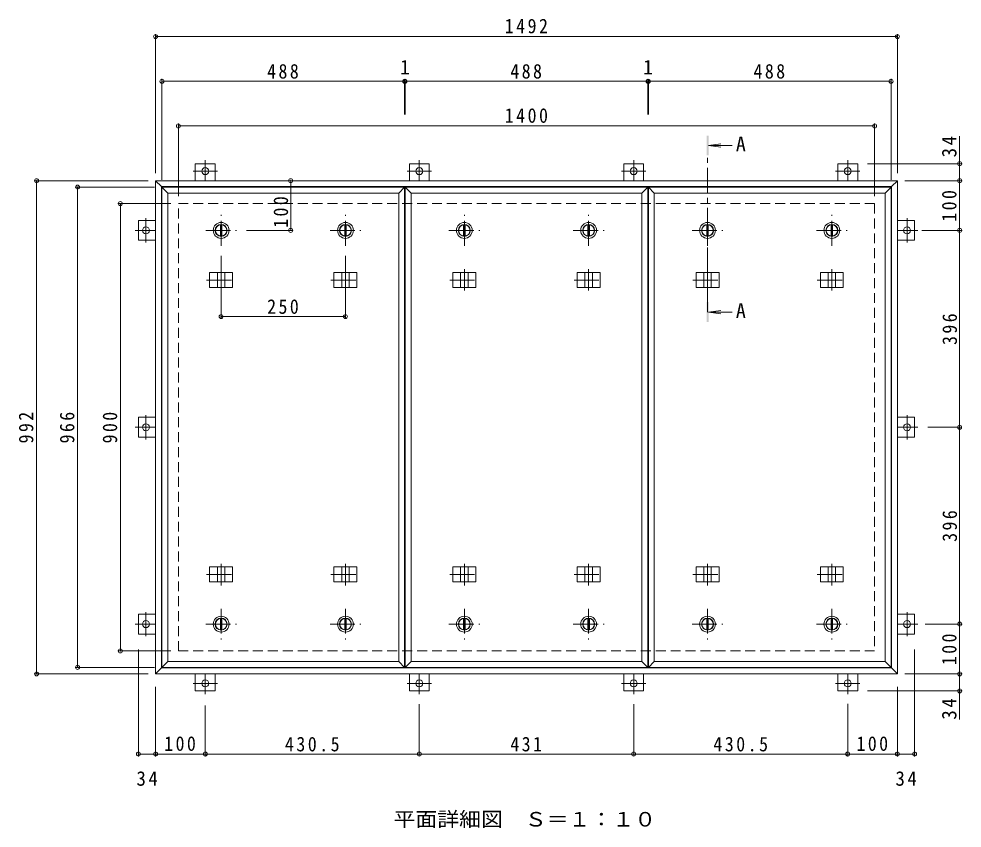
# Model space of a CAD drawing. Units: millimetres at full size, sheet at 1:10. Extents: x -2570 to 2311, y -1962 to 1246.
# Drawn here: x -2108 to -211, y -382 to 1246 of the extents above; entities that cross this region are included whole.
import ezdxf
from ezdxf.enums import TextEntityAlignment as Align

# ---------------------------------------------------------------- set-up
doc = ezdxf.new("R2010")
doc.units = ezdxf.units.MM
doc.header["$LTSCALE"] = 10
doc.header["$PDMODE"] = 32
doc.header["$PDSIZE"] = 8
doc.linetypes.add('CHAIN1', pattern=[8, 5, -1, 1, -1])
doc.linetypes.add('DASHED2', pattern=[3, 2, -1])
for name, color, linetype, lineweight in [('0-1_躯体', 2, 'DASHED2', 9), ('0-2_仕上', 3, 'Continuous', 9), ('0-3_建具', 4, 'Continuous', 9), ('0-5_寸法', 4, 'Continuous', 9), ('0-C', 2, 'Continuous', 9), ('0-E', 3, 'Continuous', 9), ('0-F', 7, 'Continuous', 9)]:
    doc.layers.add(name, color=color, linetype=linetype, lineweight=lineweight)
doc.styles.add('ＭＳ ゴシック', font='')
doc.styles.get('ＭＳ ゴシック').set_extended_font_data('MS Gothic')

msp = doc.modelspace()

# ---------------------------------------------------------------- linework, layer by layer
at = {"layer": '0-1_躯体'}
for p, q in [((-1786.8, 874.52), (-386.8, 874.52)), ((-1786.8, -25.48), (-1786.8, 874.52)), ((-386.8, 874.52), (-386.8, -25.48)), ((-386.8, -25.48), (-1786.8, -25.48))]:
    msp.add_line(p, q, dxfattribs=at)
at = {"layer": '0-2_仕上'}
for p, q in [((-1819.8, 907.52), (-1331.8, 907.52)), ((-1819.8, -58.48), (-1819.8, 907.52)), ((-1807.8, -46.48), (-1807.8, 895.52)), ((-1343.8, 895.52), (-1331.8, 907.52)), ((-1343.8, -46.48), (-1343.8, 895.52)), ((-1331.8, -58.48), (-1331.8, 907.52)), ((-1330.8, 907.52), (-842.8, 907.52)), ((-1330.8, -58.48), (-1330.8, 907.52)), ((-1318.8, -46.48), (-1318.8, 895.52)), ((-854.8, 895.52), (-842.8, 907.52)), ((-854.8, -46.48), (-854.8, 895.52)), ((-842.8, -58.48), (-842.8, 907.52)), ((-841.8, 907.52), (-353.8, 907.52)), ((-841.8, -58.48), (-841.8, 907.52)), ((-829.8, -46.48), (-829.8, 895.52)), ((-365.8, 895.52), (-353.8, 907.52)), ((-365.8, -46.48), (-365.8, 895.52)), ((-353.8, -58.48), (-353.8, 907.52)), ((-1819.8, -58.48), (-1807.8, -46.48)), ((-1343.8, -46.48), (-1807.8, -46.48)), ((-1331.8, -58.48), (-1343.8, -46.48)), ((-1330.8, -58.48), (-1318.8, -46.48)), ((-854.8, -46.48), (-1318.8, -46.48)), ((-842.8, -58.48), (-854.8, -46.48)), ((-841.8, -58.48), (-829.8, -46.48)), ((-365.8, -46.48), (-829.8, -46.48)), ((-353.8, -58.48), (-365.8, -46.48)), ((-1331.8, -58.48), (-1819.8, -58.48)), ((-842.8, -58.48), (-1330.8, -58.48)), ((-353.8, -58.48), (-841.8, -58.48))]:
    msp.add_line(p, q, dxfattribs=at)
for points in [[(-1819.8, 907.52), (-1807.8, 895.52), (-1343.8, 895.52)], [(-1330.8, 907.52), (-1318.8, 895.52), (-854.8, 895.52)], [(-841.8, 907.52), (-829.8, 895.52), (-365.8, 895.52)]]:
    msp.add_lwpolyline(points, dxfattribs=at)
at = {"layer": '0-3_建具', "color": 2}
for p, q in [((-1832.8, 920.52), (-1820.8, 908.52)), ((-1832.8, 920.52), (-340.8, 920.52)), ((-1832.8, -71.48), (-1832.8, 920.52)), ((-352.8, 908.52), (-340.8, 920.52)), ((-340.8, 920.52), (-340.8, -71.48)), ((-1820.8, 908.52), (-352.8, 908.52)), ((-1820.8, -59.48), (-1820.8, 908.52)), ((-352.8, -59.48), (-352.8, 908.52)), ((-1820.8, -59.48), (-1832.8, -71.48)), ((-340.8, -71.48), (-1832.8, -71.48)), ((-352.8, -59.48), (-1820.8, -59.48)), ((-352.8, -59.48), (-340.8, -71.48))]:
    msp.add_line(p, q, dxfattribs=at)
at = {"layer": '0-3_建具', "linetype": 'CHAIN1'}
for p, q in [((-1700.8, 742.63), (-1700.8, 699.4)), ((-1450.8, 742.63), (-1450.8, 699.4)), ((-1211.8, 742.63), (-1211.8, 699.4)), ((-961.8, 742.63), (-961.8, 699.4)), ((-722.8, 742.63), (-722.8, 699.4)), ((-472.8, 742.63), (-472.8, 699.4)), ((-1730.21, 720.52), (-1671.39, 720.52)), ((-1480.21, 720.52), (-1421.39, 720.52)), ((-1241.21, 720.52), (-1182.39, 720.52)), ((-991.21, 720.52), (-932.39, 720.52)), ((-752.21, 720.52), (-693.39, 720.52)), ((-502.21, 720.52), (-443.39, 720.52)), ((-1700.8, 106.4), (-1700.8, 149.64)), ((-1450.8, 106.4), (-1450.8, 149.64)), ((-1211.8, 106.4), (-1211.8, 149.64)), ((-961.8, 106.4), (-961.8, 149.64)), ((-722.8, 106.4), (-722.8, 149.64)), ((-472.8, 106.4), (-472.8, 149.64)), ((-1730.21, 128.52), (-1671.39, 128.52)), ((-1480.21, 128.52), (-1421.39, 128.52)), ((-1241.21, 128.52), (-1182.39, 128.52)), ((-991.21, 128.52), (-932.39, 128.52)), ((-752.21, 128.52), (-693.39, 128.52)), ((-502.21, 128.52), (-443.39, 128.52))]:
    msp.add_line(p, q, dxfattribs=at)
at = {"layer": '0-3_建具'}
for p, q in [((-1723.89, 735.52), (-1723.89, 705.52)), ((-1723.89, 735.52), (-1677.71, 735.52)), ((-1708.3, 735.52), (-1708.3, 705.52)), ((-1693.3, 735.52), (-1693.3, 705.52)), ((-1677.71, 735.52), (-1677.71, 705.52)), ((-1473.89, 735.52), (-1473.89, 705.52)), ((-1473.89, 735.52), (-1427.71, 735.52)), ((-1458.3, 735.52), (-1458.3, 705.52)), ((-1443.3, 735.52), (-1443.3, 705.52)), ((-1427.71, 735.52), (-1427.71, 705.52)), ((-1234.89, 735.52), (-1234.89, 705.52)), ((-1234.89, 735.52), (-1188.71, 735.52)), ((-1219.3, 735.52), (-1219.3, 705.52)), ((-1204.3, 735.52), (-1204.3, 705.52)), ((-1188.71, 735.52), (-1188.71, 705.52)), ((-984.89, 735.52), (-984.89, 705.52)), ((-984.89, 735.52), (-938.71, 735.52)), ((-969.3, 735.52), (-969.3, 705.52)), ((-954.3, 735.52), (-954.3, 705.52)), ((-938.71, 735.52), (-938.71, 705.52)), ((-745.89, 735.52), (-745.89, 705.52)), ((-745.89, 735.52), (-699.71, 735.52)), ((-730.3, 735.52), (-730.3, 705.52)), ((-715.3, 735.52), (-715.3, 705.52)), ((-699.71, 735.52), (-699.71, 705.52)), ((-495.89, 735.52), (-495.89, 705.52)), ((-495.89, 735.52), (-449.71, 735.52)), ((-480.3, 735.52), (-480.3, 705.52)), ((-465.3, 735.52), (-465.3, 705.52)), ((-449.71, 735.52), (-449.71, 705.52)), ((-1723.89, 705.52), (-1677.71, 705.52)), ((-1473.89, 705.52), (-1427.71, 705.52)), ((-1234.89, 705.52), (-1188.71, 705.52)), ((-984.89, 705.52), (-938.71, 705.52)), ((-745.89, 705.52), (-699.71, 705.52)), ((-495.89, 705.52), (-449.71, 705.52)), ((-1723.89, 113.52), (-1723.89, 143.52)), ((-1723.89, 143.52), (-1677.71, 143.52)), ((-1708.3, 113.52), (-1708.3, 143.52)), ((-1693.3, 113.52), (-1693.3, 143.52)), ((-1677.71, 113.52), (-1677.71, 143.52)), ((-1473.89, 113.52), (-1473.89, 143.52)), ((-1473.89, 143.52), (-1427.71, 143.52)), ((-1458.3, 113.52), (-1458.3, 143.52)), ((-1443.3, 113.52), (-1443.3, 143.52)), ((-1427.71, 113.52), (-1427.71, 143.52)), ((-1234.89, 113.52), (-1234.89, 143.52)), ((-1234.89, 143.52), (-1188.71, 143.52)), ((-1219.3, 113.52), (-1219.3, 143.52)), ((-1204.3, 113.52), (-1204.3, 143.52)), ((-1188.71, 113.52), (-1188.71, 143.52)), ((-984.89, 113.52), (-984.89, 143.52)), ((-984.89, 143.52), (-938.71, 143.52)), ((-969.3, 113.52), (-969.3, 143.52)), ((-954.3, 113.52), (-954.3, 143.52)), ((-938.71, 113.52), (-938.71, 143.52)), ((-745.89, 113.52), (-745.89, 143.52)), ((-745.89, 143.52), (-699.71, 143.52)), ((-730.3, 113.52), (-730.3, 143.52)), ((-715.3, 113.52), (-715.3, 143.52)), ((-699.71, 113.52), (-699.71, 143.52)), ((-495.89, 113.52), (-495.89, 143.52)), ((-495.89, 143.52), (-449.71, 143.52)), ((-480.3, 113.52), (-480.3, 143.52)), ((-465.3, 113.52), (-465.3, 143.52)), ((-449.71, 113.52), (-449.71, 143.52)), ((-1723.89, 113.52), (-1677.71, 113.52)), ((-1473.89, 113.52), (-1427.71, 113.52)), ((-1234.89, 113.52), (-1188.71, 113.52)), ((-984.89, 113.52), (-938.71, 113.52)), ((-745.89, 113.52), (-699.71, 113.52)), ((-495.89, 113.52), (-449.71, 113.52))]:
    msp.add_line(p, q, dxfattribs=at)
at = {"layer": '0-5_寸法'}
for p, q in [((-720.8, 991.33), (-696.01, 994.6)), ((-720.8, 991.33), (-696.01, 988.07)), ((-720.8, 991.33), (-673.34, 991.33)), ((-720.8, 656.21), (-696.01, 659.47)), ((-720.8, 656.21), (-696.01, 652.95)), ((-720.8, 656.21), (-673.34, 656.21))]:
    msp.add_line(p, q, dxfattribs=at)
at = {"layer": '0-5_寸法', "linetype": 'CHAIN1'}
msp.add_line((-722.8, 656.21), (-722.8, 971.33), dxfattribs=at)
at = {"layer": '0-5_寸法'}
for points in [[(-720.8, 1011.33), (-724.8, 1011.33), (-720.8, 971.33), (-724.8, 971.33)], [(-720.8, 636.21), (-724.8, 636.21), (-720.8, 676.21), (-724.8, 676.21)]]:
    msp.add_solid(points, dxfattribs=at)
at = {"layer": '0-C', "linetype": 'CHAIN1'}
for p, q in [((-1700.8, 789.52), (-1700.8, 851.52)), ((-1450.8, 789.52), (-1450.8, 851.52)), ((-1211.8, 789.52), (-1211.8, 851.52)), ((-961.8, 789.52), (-961.8, 851.52)), ((-722.8, 789.52), (-722.8, 851.52)), ((-472.8, 789.52), (-472.8, 851.52)), ((-1731.8, 820.52), (-1669.8, 820.52)), ((-1481.8, 820.52), (-1419.8, 820.52)), ((-1242.8, 820.52), (-1180.8, 820.52)), ((-992.8, 820.52), (-930.8, 820.52)), ((-753.8, 820.52), (-691.8, 820.52)), ((-503.8, 820.52), (-441.8, 820.52)), ((-1700.8, 59.52), (-1700.8, -2.48)), ((-1450.8, 59.52), (-1450.8, -2.48)), ((-1211.8, 59.52), (-1211.8, -2.48)), ((-961.8, 59.52), (-961.8, -2.48)), ((-722.8, 59.52), (-722.8, -2.48)), ((-472.8, 59.52), (-472.8, -2.48)), ((-1731.8, 28.52), (-1669.8, 28.52)), ((-1481.8, 28.52), (-1419.8, 28.52)), ((-1242.8, 28.52), (-1180.8, 28.52)), ((-992.8, 28.52), (-930.8, 28.52)), ((-753.8, 28.52), (-691.8, 28.52)), ((-503.8, 28.52), (-441.8, 28.52))]:
    msp.add_line(p, q, dxfattribs=at)
at = {"layer": '0-C'}
for p, q in [((-1702.3, 831.92), (-1702.3, 809.12)), ((-1699.3, 831.92), (-1699.3, 809.12)), ((-1452.3, 831.92), (-1452.3, 809.12)), ((-1449.3, 831.92), (-1449.3, 809.12)), ((-1213.3, 831.92), (-1213.3, 809.12)), ((-1210.3, 831.92), (-1210.3, 809.12)), ((-963.3, 831.92), (-963.3, 809.12)), ((-960.3, 831.92), (-960.3, 809.12)), ((-724.3, 831.92), (-724.3, 809.12)), ((-721.3, 831.92), (-721.3, 809.12)), ((-474.3, 831.92), (-474.3, 809.12)), ((-471.3, 831.92), (-471.3, 809.12)), ((-1702.3, 17.11), (-1702.3, 39.92)), ((-1699.3, 17.11), (-1699.3, 39.92)), ((-1452.3, 17.11), (-1452.3, 39.92)), ((-1449.3, 17.11), (-1449.3, 39.92)), ((-1213.3, 17.11), (-1213.3, 39.92)), ((-1210.3, 17.11), (-1210.3, 39.92)), ((-963.3, 17.11), (-963.3, 39.92)), ((-960.3, 17.11), (-960.3, 39.92)), ((-724.3, 17.11), (-724.3, 39.92)), ((-721.3, 17.11), (-721.3, 39.92)), ((-474.3, 17.11), (-474.3, 39.92)), ((-471.3, 17.11), (-471.3, 39.92))]:
    msp.add_line(p, q, dxfattribs=at)
for centre, radius in [((-1700.8, 820.52), 16), ((-1450.8, 820.52), 16), ((-1211.8, 820.52), 16), ((-961.8, 820.52), 16), ((-722.8, 820.52), 16), ((-472.8, 820.52), 16), ((-1700.8, 820.52), 12), ((-1700.8, 820.52), 11.5), ((-1450.8, 820.52), 12), ((-1450.8, 820.52), 11.5), ((-1211.8, 820.52), 12), ((-1211.8, 820.52), 11.5), ((-961.8, 820.52), 12), ((-961.8, 820.52), 11.5), ((-722.8, 820.52), 12), ((-722.8, 820.52), 11.5), ((-472.8, 820.52), 12), ((-472.8, 820.52), 11.5), ((-1700.8, 28.52), 16), ((-1700.8, 28.52), 12), ((-1700.8, 28.52), 11.5), ((-1450.8, 28.52), 16), ((-1450.8, 28.52), 12), ((-1450.8, 28.52), 11.5), ((-1211.8, 28.52), 16), ((-1211.8, 28.52), 12), ((-1211.8, 28.52), 11.5), ((-961.8, 28.52), 16), ((-961.8, 28.52), 12), ((-961.8, 28.52), 11.5), ((-722.8, 28.52), 16), ((-722.8, 28.52), 12), ((-722.8, 28.52), 11.5), ((-472.8, 28.52), 16), ((-472.8, 28.52), 12), ((-472.8, 28.52), 11.5)]:
    msp.add_circle(centre, radius, dxfattribs=at)
at = {"layer": '0-E'}
for p, q in [((-1752.8, 954.72), (-1712.8, 954.72)), ((-1752.8, 954.72), (-1752.8, 920.52)), ((-1712.8, 954.72), (-1712.8, 920.52)), ((-1322.3, 954.72), (-1282.3, 954.72)), ((-1322.3, 954.72), (-1322.3, 920.52)), ((-1282.3, 954.72), (-1282.3, 920.52)), ((-891.3, 954.72), (-851.3, 954.72)), ((-891.3, 954.72), (-891.3, 920.52)), ((-851.3, 954.72), (-851.3, 920.52)), ((-460.8, 954.72), (-420.8, 954.72)), ((-460.8, 954.72), (-460.8, 920.52)), ((-420.8, 954.72), (-420.8, 920.52)), ((-1867, 800.52), (-1867, 840.52)), ((-1867, 840.52), (-1832.8, 840.52)), ((-306.6, 840.52), (-340.8, 840.52)), ((-306.6, 840.52), (-306.6, 800.52)), ((-1867, 800.52), (-1832.8, 800.52)), ((-306.6, 800.52), (-340.8, 800.52)), ((-1867, 404.52), (-1867, 444.52)), ((-1867, 444.52), (-1832.8, 444.52)), ((-306.6, 444.52), (-340.8, 444.52)), ((-306.6, 444.52), (-306.6, 404.52)), ((-1867, 404.52), (-1832.8, 404.52)), ((-306.6, 404.52), (-340.8, 404.52)), ((-1867, 8.52), (-1867, 48.52)), ((-1867, 48.52), (-1832.8, 48.52)), ((-306.6, 48.52), (-340.8, 48.52)), ((-306.6, 48.52), (-306.6, 8.52)), ((-1867, 8.52), (-1832.8, 8.52)), ((-306.6, 8.52), (-340.8, 8.52)), ((-1752.8, -105.68), (-1752.8, -71.48)), ((-1712.8, -105.68), (-1712.8, -71.48)), ((-1322.3, -105.68), (-1322.3, -71.48)), ((-1282.3, -105.68), (-1282.3, -71.48)), ((-891.3, -105.68), (-891.3, -71.48)), ((-851.3, -105.68), (-851.3, -71.48)), ((-460.8, -105.68), (-460.8, -71.48)), ((-420.8, -105.68), (-420.8, -71.48)), ((-1712.8, -105.68), (-1752.8, -105.68)), ((-1282.3, -105.68), (-1322.3, -105.68)), ((-851.3, -105.68), (-891.3, -105.68)), ((-420.8, -105.68), (-460.8, -105.68))]:
    msp.add_line(p, q, dxfattribs=at)
at = {"layer": '0-E', "linetype": 'CHAIN1'}
for p, q in [((-1732.8, 961.69), (-1732.8, 920.52)), ((-1302.3, 961.69), (-1302.3, 920.52)), ((-871.3, 961.69), (-871.3, 920.52)), ((-440.8, 961.69), (-440.8, 920.52)), ((-1708.42, 939.72), (-1757.18, 939.72)), ((-1277.92, 939.72), (-1326.68, 939.72)), ((-846.92, 939.72), (-895.68, 939.72)), ((-416.42, 939.72), (-465.18, 939.72)), ((-1852, 844.89), (-1852, 796.14)), ((-321.6, 796.14), (-321.6, 844.89)), ((-1873.97, 820.52), (-1832.8, 820.52)), ((-299.63, 820.52), (-340.8, 820.52)), ((-1852, 448.89), (-1852, 400.14)), ((-321.6, 400.14), (-321.6, 448.89)), ((-1873.97, 424.52), (-1832.8, 424.52)), ((-299.63, 424.52), (-340.8, 424.52)), ((-1852, 52.89), (-1852, 4.14)), ((-321.6, 4.14), (-321.6, 52.89)), ((-1873.97, 28.52), (-1832.8, 28.52)), ((-299.63, 28.52), (-340.8, 28.52)), ((-1732.8, -112.66), (-1732.8, -71.48)), ((-1302.3, -112.66), (-1302.3, -71.48)), ((-871.3, -112.66), (-871.3, -71.48)), ((-440.8, -112.66), (-440.8, -71.48)), ((-1757.18, -90.68), (-1708.42, -90.68)), ((-1326.68, -90.68), (-1277.92, -90.68)), ((-895.68, -90.68), (-846.92, -90.68)), ((-465.18, -90.68), (-416.42, -90.68))]:
    msp.add_line(p, q, dxfattribs=at)
at = {"layer": '0-E'}
for centre in [(-1732.8, 939.72), (-1302.3, 939.72), (-871.3, 939.72), (-440.8, 939.72), (-1852, 820.52), (-321.6, 820.52), (-1852, 424.52), (-321.6, 424.52), (-1852, 28.52), (-321.6, 28.52), (-1732.8, -90.68), (-1302.3, -90.68), (-871.3, -90.68), (-440.8, -90.68)]:
    msp.add_circle(centre, 7, dxfattribs=at)
at = {"layer": '0-F'}
for p, q in [((-1832.8, 935.52), (-1832.8, 1215.52)), ((-340.8, 935.52), (-340.8, 1215.52)), ((-1832.8, 1210.52), (-340.8, 1210.52)), ((-1819.8, 922.52), (-1819.8, 1125.52)), ((-1819.8, 1120.52), (-1331.8, 1120.52)), ((-1331.8, 1123.52), (-1331.8, 1053.94)), ((-1331.8, 1120.52), (-1330.8, 1120.52)), ((-1330.8, 1123.52), (-1330.8, 1053.94)), ((-1330.8, 1120.52), (-842.8, 1120.52)), ((-842.8, 1123.52), (-842.8, 1053.94)), ((-842.8, 1120.52), (-841.8, 1120.52)), ((-841.8, 1123.52), (-841.8, 1053.94)), ((-841.8, 1120.52), (-353.8, 1120.52)), ((-353.8, 922.52), (-353.8, 1125.52)), ((-1786.8, 889.52), (-1786.8, 1035.52)), ((-1786.8, 1030.52), (-386.8, 1030.52)), ((-386.8, 889.52), (-386.8, 1035.52)), ((-215.82, 954.72), (-215.82, 1009.9)), ((-210.82, 954.72), (-400.8, 954.72)), ((-215.82, 920.52), (-215.82, 954.72)), ((-1847.8, 920.52), (-2077.06, 920.52)), ((-2072.06, -71.48), (-2072.06, 920.52)), ((-1560.88, 920.52), (-1560.88, 820.52)), ((-325.8, 920.52), (-210.82, 920.52)), ((-215.82, 820.52), (-215.82, 920.52)), ((-1834.8, 907.52), (-1994.59, 907.52)), ((-1989.59, -58.48), (-1989.59, 907.52)), ((-1801.8, 874.52), (-1908.42, 874.52)), ((-1903.42, -25.48), (-1903.42, 874.52)), ((-1557.88, 820.52), (-1649.8, 820.52)), ((-291.87, 820.52), (-210.82, 820.52)), ((-215.82, 424.52), (-215.82, 820.52)), ((-1700.8, 644.22), (-1700.8, 769.52)), ((-1450.8, 644.22), (-1450.8, 769.52)), ((-1700.8, 647.22), (-1450.8, 647.22)), ((-212.82, 424.52), (-279.63, 424.52)), ((-215.82, 28.52), (-215.82, 424.52)), ((-285.28, 28.52), (-210.82, 28.52)), ((-215.82, -71.48), (-215.82, 28.52)), ((-1801.8, -25.48), (-1908.42, -25.48)), ((-1867, -237.85), (-1867, -22.69)), ((-306.6, -237.85), (-306.6, -22.69)), ((-1847.8, -71.48), (-2077.06, -71.48)), ((-1834.8, -58.48), (-1994.59, -58.48)), ((-325.8, -71.48), (-210.82, -71.48)), ((-215.82, -71.48), (-215.82, -105.68)), ((-1832.8, -97.69), (-1832.8, -237.85)), ((-210.82, -105.68), (-400.8, -105.68)), ((-340.8, -97.69), (-340.8, -237.85)), ((-215.82, -105.68), (-215.82, -163.63)), ((-1302.3, -235.85), (-1302.3, -132.66)), ((-871.3, -235.85), (-871.3, -132.66)), ((-440.8, -131.62), (-440.8, -237.85)), ((-1732.8, -134.99), (-1732.8, -237.85)), ((-1867, -232.85), (-1832.8, -232.85)), ((-1832.8, -232.85), (-1732.8, -232.85)), ((-1732.8, -232.85), (-1302.3, -232.85)), ((-1302.3, -232.85), (-871.3, -232.85)), ((-871.3, -232.85), (-440.8, -232.85)), ((-440.8, -232.85), (-340.8, -232.85)), ((-340.8, -232.85), (-306.6, -232.85))]:
    msp.add_line(p, q, dxfattribs=at)
for p in [(-1832.8, 1210.52), (-340.8, 1210.52), (-1819.8, 1120.52), (-1331.8, 1120.52), (-1330.8, 1120.52), (-842.8, 1120.52), (-841.8, 1120.52), (-353.8, 1120.52), (-1786.8, 1030.52), (-386.8, 1030.52), (-215.82, 954.72), (-2072.06, 920.52), (-1989.59, 907.52), (-1560.88, 920.52), (-215.82, 920.52), (-1903.42, 874.52), (-1560.88, 820.52), (-215.82, 820.52), (-1700.8, 647.22), (-1450.8, 647.22), (-215.82, 424.52), (-215.82, 28.52), (-1903.42, -25.48), (-1989.59, -58.48), (-2072.06, -71.48), (-215.82, -71.48), (-215.82, -105.68), (-1867, -232.85), (-1832.8, -232.85), (-1732.8, -232.85), (-1302.3, -232.85), (-871.3, -232.85), (-440.8, -232.85), (-340.8, -232.85), (-306.6, -232.85)]:
    msp.add_point(p, dxfattribs=at)

# ---------------------------------------------------------------- texts
at = {"layer": '0-5_寸法', "color": 2, "style": 'ＭＳ ゴシック'}
for p in [(-665.77, 970.94), (-665.77, 635.81)]:
    msp.add_text('A', height=29.33, dxfattribs=at).set_placement(p, align=Align.BOTTOM_LEFT)
at = {"layer": '0-5_寸法', "color": 2, "style": 'ＭＳ ゴシック', "width": 1.1}
msp.add_text('平面詳細図\u3000Ｓ＝１：１０', height=29.33, dxfattribs=at).set_placement((-1354.3, -387.45), align=Align.BOTTOM_LEFT)
at = {"layer": '0-F', "color": 2, "style": 'ＭＳ ゴシック'}
for p in [(-1341.3, 1125.52), (-852.3, 1125.52)]:
    msp.add_text('1', height=29.33, dxfattribs=at).set_placement(p, align=Align.BOTTOM_LEFT)
at = {"layer": '0-F', "color": 2, "char_height": 29.33, "attachment_point": 7, "style": 'ＭＳ ゴシック'}
for s, insert in [('\\T1.28;\\W0.9;1492', (-1130.55, 1216.52)), ('\\T1.27;\\W0.9;488', (-1608.3, 1125.52)), ('\\T1.27;\\W0.9;488', (-1119.3, 1125.52)), ('\\T1.27;\\W0.9;488', (-630.3, 1125.52)), ('\\T1.28;\\W0.9;1400', (-1130.55, 1036.52)), ('\\T1.27;\\W0.9;250', (-1608.3, 652.22)), ('\\T1.27;\\W0.9;100', (-1815.3, -226.85)), ('\\T1.28;\\W0.9;430.5', (-1572.55, -227.85)), ('\\T1.27;\\W0.9;431', (-1119.3, -227.85)), ('\\T1.28;\\W0.9;430.5', (-711.05, -227.85)), ('\\T1.27;\\W0.9;100', (-423.3, -226.85)), ('\\T1.27;\\W0.95;34', (-1871.15, -297.07)), ('\\T1.27;\\W0.95;34', (-344.95, -297.07))]:
    msp.add_mtext(s, dxfattribs=dict(at, insert=insert))
at = {"layer": '0-F', "color": 2, "char_height": 29.33, "attachment_point": 7, "rotation": 90, "style": 'ＭＳ ゴシック'}
for s, insert in [('\\T1.27;\\W0.95;34', (-221.82, 967.4)), ('\\T1.27;\\W0.9;100', (-221.82, 838.02)), ('\\T1.27;\\W0.9;100', (-1565.88, 825.61)), ('\\T1.27;\\W0.9;396', (-220.82, 590.02)), ('\\T1.27;\\W0.9;992', (-2078.06, 392.02)), ('\\T1.27;\\W0.9;966', (-1995.59, 392.02)), ('\\T1.27;\\W0.9;900', (-1909.42, 392.02)), ('\\T1.27;\\W0.9;396', (-220.82, 194.02)), ('\\T1.27;\\W0.9;100', (-221.82, -53.98)), ('\\T1.27;\\W0.95;34', (-221.82, -163.63))]:
    msp.add_mtext(s, dxfattribs=dict(at, insert=insert))

doc.saveas('drawing.dxf')
